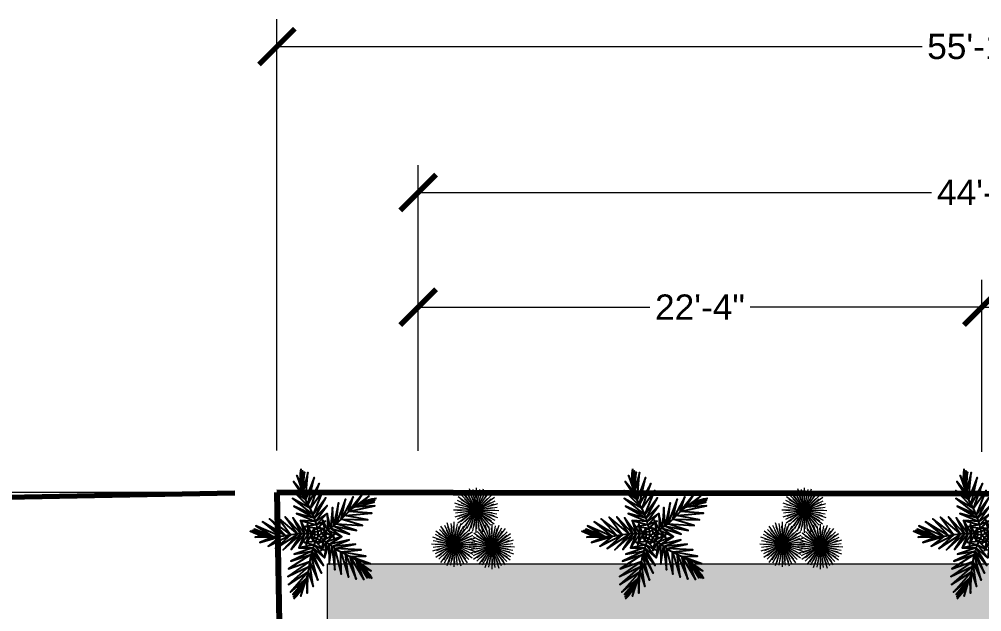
# Model space of a CAD drawing. Header units: millimetres. Extents: x 355 to 3640, y -248 to 1431.
# Drawn here: x 982.5 to 1439.9, y 1149.8 to 1431.5 of the extents above; entities that cross this region are included whole.
import ezdxf

# ---------------------------------------------------------------- set-up
doc = ezdxf.new("R2010")
doc.units = ezdxf.units.MM
doc.layers.get('0').update_dxf_attribs({"plot": 0})
for name, color, linetype, lineweight in [('DIMENSION', 251, 'Continuous', 18), ('FLOORING', 33, 'Continuous', 13), ('PERIMETER', 4, 'Continuous', 80), ('WALL', 2, 'Continuous', 70)]:
    doc.layers.add(name, color=color, linetype=linetype, lineweight=lineweight)
doc.layers.add('PLANTS', color=92, linetype='Continuous')
doc.styles.get("Standard").update_dxf_attribs({"font": 'arial.ttf'})
doc.dimstyles.new('ISO-25', dxfattribs={"dimtxt": 12, "dimasz": 17, "dimexe": 13, "dimexo": 20, "dimgap": 3.125, "dimtad": 0, "dimtoh": 1, "dimdec": 0, "dimdsep": 46, "dimlunit": 4, "dimtxsty": 'Standard', "dimblk": 'ARCHTICK', "dimcen": 2.5, "dimclrd": 256, "dimclre": 256, "dimclrt": 256, "dimadec": 0, "dimazin": 0, "dimtfac": 1, "dimtdec": 0, "dimtmove": 0, "dimatfit": 3, "dimldrblk": 'DOT', "dimfxl": 1, "dimlwd": -1, "dimlwe": -1, "dimarcsym": 0})

# ---------------------------------------------------------------- blocks, each defined once
blk = doc.blocks.new('_ArchTick')
at = {"color": 0, "linetype": 'ByBlock', "const_width": 0.15}
blk.add_lwpolyline([(-0.5, -0.5), (0.5, 0.5)], dxfattribs=at)
blk = doc.blocks.new('*D26')
at = {"layer": 'DIMENSION', "transparency": 16777216}
for p, q in [((1172.07, 1226.34), (1172.07, 1307.62)), ((1439.91, 1226.34), (1439.91, 1307.62)), ((1172.07, 1294.62), (1282.15, 1294.62)), ((1439.91, 1294.62), (1329.83, 1294.62))]:
    blk.add_line(p, q, dxfattribs=at)
at = {"layer": 'DIMENSION', "transparency": 16777216, "xscale": 17, "yscale": 17, "zscale": 17, "rotation": 180}
blk.add_blockref('_ArchTick', (1172.07, 1294.62), dxfattribs=at)
at = {"layer": 'DIMENSION', "transparency": 16777216, "xscale": 17, "yscale": 17, "zscale": 17}
blk.add_blockref('_ArchTick', (1439.91, 1294.62), dxfattribs=at)
at = {"layer": 'DIMENSION', "transparency": 16777216, "insert": (1305.99, 1294.62), "char_height": 12, "attachment_point": 5}
blk.add_mtext('22\'-4"', dxfattribs=at)
blk = doc.blocks.new('_Dot')
at = {"color": 0, "linetype": 'ByBlock', "lineweight": -2}
blk.add_line((-0.5, 0), (-1, 0), dxfattribs=at)
at = {"color": 0, "linetype": 'ByBlock', "const_width": 0.5}
blk.add_lwpolyline([(-0.25, 0, 1), (0.25, 0, 1)], format="xyb", close=True, dxfattribs=at)
blk = doc.blocks.new('*D27')
at = {"layer": 'DIMENSION', "transparency": 16777216}
for p, q in [((1439.98, 1225.82), (1439.98, 1307.62)), ((1707.89, 1225.31), (1707.89, 1307.62)), ((1439.98, 1294.62), (1550.1, 1294.62)), ((1707.89, 1294.62), (1597.78, 1294.62))]:
    blk.add_line(p, q, dxfattribs=at)
at = {"layer": 'DIMENSION', "transparency": 16777216, "xscale": 17, "yscale": 17, "zscale": 17, "rotation": 180}
blk.add_blockref('_ArchTick', (1439.98, 1294.62), dxfattribs=at)
at = {"layer": 'DIMENSION', "transparency": 16777216, "xscale": 17, "yscale": 17, "zscale": 17}
blk.add_blockref('_ArchTick', (1707.89, 1294.62), dxfattribs=at)
at = {"layer": 'DIMENSION', "transparency": 16777216, "insert": (1573.94, 1294.62), "char_height": 12, "attachment_point": 5}
blk.add_mtext('22\'-4"', dxfattribs=at)
blk = doc.blocks.new('*D28')
at = {"layer": 'DIMENSION', "transparency": 16777216}
for p, q in [((1172.07, 1226.34), (1172.07, 1362.11)), ((1707.89, 1225.31), (1707.89, 1362.11)), ((1172.07, 1349.11), (1416, 1349.11)), ((1707.89, 1349.11), (1463.96, 1349.11))]:
    blk.add_line(p, q, dxfattribs=at)
at = {"layer": 'DIMENSION', "transparency": 16777216, "xscale": 17, "yscale": 17, "zscale": 17, "rotation": 180}
blk.add_blockref('_ArchTick', (1172.07, 1349.11), dxfattribs=at)
at = {"layer": 'DIMENSION', "transparency": 16777216, "xscale": 17, "yscale": 17, "zscale": 17}
blk.add_blockref('_ArchTick', (1707.89, 1349.11), dxfattribs=at)
at = {"layer": 'DIMENSION', "transparency": 16777216, "insert": (1439.98, 1349.11), "char_height": 12, "attachment_point": 5}
blk.add_mtext('44\'-8"', dxfattribs=at)
blk = doc.blocks.new('*D33')
at = {"layer": 'DIMENSION', "transparency": 16777216}
for p, q in [((1084.94, 1206.47), (874.58, 1206.47)), ((887.58, 1206.47), (887.58, 631.02)), ((887.58, -0.1), (887.58, 575.35)), ((1106.66, -0.1), (874.58, -0.1))]:
    blk.add_line(p, q, dxfattribs=at)
at = {"layer": 'DIMENSION', "transparency": 16777216, "xscale": 17, "yscale": 17, "zscale": 17}
for p, rotation in [((887.58, 1206.47), 90), ((887.58, -0.1), 270)]:
    blk.add_blockref('_ArchTick', p, dxfattribs=dict(at, rotation=rotation))
at = {"layer": 'DIMENSION', "transparency": 16777216, "insert": (887.58, 603.18), "char_height": 12, "attachment_point": 5, "rotation": 90}
blk.add_mtext('100\'-7"', dxfattribs=at)
blk = doc.blocks.new('*D34')
at = {"layer": 'DIMENSION', "transparency": 16777216}
for p, q in [((1104.94, 1226.47), (1104.94, 1431.48)), ((1775.03, 1225.18), (1775.03, 1431.48)), ((1104.94, 1418.48), (1411.58, 1418.48)), ((1775.03, 1418.48), (1468.38, 1418.48))]:
    blk.add_line(p, q, dxfattribs=at)
at = {"layer": 'DIMENSION', "transparency": 16777216, "xscale": 17, "yscale": 17, "zscale": 17, "rotation": 180}
blk.add_blockref('_ArchTick', (1104.94, 1418.48), dxfattribs=at)
at = {"layer": 'DIMENSION', "transparency": 16777216, "xscale": 17, "yscale": 17, "zscale": 17}
blk.add_blockref('_ArchTick', (1775.03, 1418.48), dxfattribs=at)
at = {"layer": 'DIMENSION', "transparency": 16777216, "insert": (1439.98, 1418.48), "char_height": 12, "attachment_point": 5}
blk.add_mtext('55\'-10"', dxfattribs=at)
blk = doc.blocks.new('LANDSCAPE PAVEMENT')
at = {"layer": 'FLOORING'}
h = blk.add_hatch(dxfattribs=at)
h.set_pattern_fill('HONEY', color=256, scale=2)
edge = h.paths.add_edge_path()
edge.add_line((276.23, 98), (276.23, 571.74))
edge.add_line((276.23, 571.74), (279.21, 571.74))
edge.add_line((279.21, 571.74), (279.21, 650.46))
edge.add_line((279.21, 650.46), (276.23, 650.46))
edge.add_line((276.23, 650.46), (276.23, 914.91))
edge.add_line((276.23, 914.91), (-289.12, 914.91))
edge.add_line((-289.12, 914.91), (-289.12, 650.46))
edge.add_line((-289.12, 650.46), (-293.21, 650.46))
edge.add_line((-293.21, 650.46), (-293.21, 571.74))
edge.add_line((-293.21, 571.74), (-289.12, 571.74))
edge.add_line((-289.12, 571.74), (-289.12, 553.37))
edge.add_line((-289.12, 553.37), (-293.21, 553.37))
edge.add_line((-293.21, 553.37), (-293.21, 474.65))
edge.add_line((-293.21, 474.65), (-289.12, 474.65))
edge.add_line((-289.12, 474.65), (-289.12, 338.57))
edge.add_line((-289.12, 338.57), (-293.21, 338.57))
edge.add_line((-293.21, 338.57), (-293.21, 2))
edge.add_line((-293.21, 2), (-289.12, 2))
edge.add_line((-289.12, 2), (-289.12, -28.57))
edge.add_arc((-282.59, -29.93), 6.68, 168.2541, 270)
edge.add_line((-282.59, -36.61), (-22.8, -36.61))
edge.add_arc((-23.53, -27.51), 9.13, 274.5926, 360)
edge.add_line((-14.4, -27.51), (-14.4, 0))
edge.add_line((-14.4, 0), (14.4, 0))
edge.add_line((14.4, 0), (14.4, -27.51))
edge.add_arc((-23.53, -27.51), 37.93, -87.7474, 0, ccw=False)
edge.add_line((-22.04, -65.41), (-53.3, -65.41))
edge.add_line((-53.3, -65.41), (-84.57, -65.41))
edge.add_arc((-84.57, -111.97), 46.56, 90, 270)
edge.add_line((-84.57, -158.53), (52.23, -158.53))
edge.add_line((52.23, -158.53), (52.23, -187.33))
edge.add_line((52.23, -187.33), (-84.57, -187.33))
edge.add_arc((-84.57, -111.97), 75.36, 141.8406, 270, ccw=False)
edge.add_line((-143.83, -65.41), (-282.59, -65.41))
edge.add_arc((-282.59, -29.93), 35.48, 174.912, 270, ccw=False)
edge.add_line((-317.92, -26.78), (-317.92, 943.71))
edge.add_line((-317.92, 943.71), (305.03, 943.71))
edge.add_line((305.03, 943.71), (305.03, 98))
edge.add_line((305.03, 98), (276.23, 98))
blk.add_lwpolyline([(-317.92, -26.78), (-317.92, 943.71), (305.03, 943.71), (305.03, 98)], dxfattribs=at)
blk = doc.blocks.new('tree 5412326')
for points in [[(-0.75, 0.415), (-0.644, 0.447), (-0.742, 0.482), (-0.548, 0.566), (-0.736, 0.55), (-0.474, 0.7), (-0.734, 0.618), (-0.425, 0.846), (-0.734, 0.686), (-0.402, 0.997), (-0.738, 0.754), (-0.407, 1.15), (-0.753, 0.889), (-0.439, 1.3), (-0.772, 0.988), (-0.498, 1.442), (-0.789, 1.089), (-0.58, 1.571), (-0.796, 1.225), (-0.642, 1.603), (-0.788, 1.343), (-0.669, 1.638), (-0.774, 1.428), (-0.801, 1.584), (-0.796, 1.225), (-0.901, 1.493), (-0.789, 1.089), (-0.972, 1.331), (-0.753, 0.889), (-1.021, 1.185), (-0.738, 0.754), (-1.043, 1.034), (-0.734, 0.686), (-1.038, 0.881), (-0.734, 0.618), (-1.006, 0.731), (-0.736, 0.55), (-0.948, 0.589), (-0.742, 0.482), (-0.865, 0.46)], [(-0.821, 0.379), (-0.82, 0.489), (-0.883, 0.407), (-0.903, 0.618), (-0.946, 0.433), (-1.008, 0.73), (-1.009, 0.457), (-1.131, 0.821), (-1.074, 0.477), (-1.268, 0.889), (-1.14, 0.495), (-1.415, 0.932), (-1.273, 0.522), (-1.568, 0.948), (-1.374, 0.535), (-1.72, 0.936), (-1.475, 0.55), (-1.869, 0.897), (-1.606, 0.585), (-1.918, 0.849), (-1.716, 0.629), (-1.96, 0.834), (-1.792, 0.668), (-1.949, 0.691), (-1.606, 0.585), (-1.893, 0.568), (-1.475, 0.55), (-1.761, 0.451), (-1.273, 0.522), (-1.638, 0.359), (-1.14, 0.495), (-1.501, 0.291), (-1.074, 0.477), (-1.353, 0.248), (-1.009, 0.457), (-1.201, 0.233), (-0.946, 0.433), (-1.048, 0.244), (-0.883, 0.407), (-0.9, 0.283)], [(-0.694, 0.358), (-0.63, 0.268), (-0.627, 0.371), (-0.487, 0.212), (-0.561, 0.387), (-0.336, 0.184), (-0.495, 0.405), (-0.183, 0.182), (-0.431, 0.427), (-0.032, 0.207), (-0.367, 0.451), (0.112, 0.259), (-0.244, 0.507), (0.245, 0.336), (-0.155, 0.556), (0.361, 0.436), (-0.064, 0.604), (0.459, 0.554), (0.063, 0.653), (0.47, 0.622), (0.178, 0.682), (0.495, 0.659), (0.262, 0.694), (0.402, 0.768), (0.063, 0.653), (0.285, 0.835), (-0.064, 0.604), (0.109, 0.852), (-0.244, 0.507), (-0.044, 0.854), (-0.367, 0.451), (-0.195, 0.828), (-0.431, 0.427), (-0.34, 0.776), (-0.495, 0.405), (-0.472, 0.699), (-0.561, 0.387), (-0.589, 0.6), (-0.627, 0.371), (-0.686, 0.481)], [(-0.809, 0.3), (-0.914, 0.335), (-0.855, 0.25), (-1.062, 0.296), (-0.9, 0.198), (-1.2, 0.231), (-0.941, 0.145), (-1.325, 0.142), (-0.981, 0.09), (-1.433, 0.033), (-1.018, 0.033), (-1.519, -0.094), (-1.085, -0.086), (-1.581, -0.234), (-1.129, -0.177), (-1.617, -0.383), (-1.174, -0.269), (-1.626, -0.536), (-1.248, -0.383), (-1.595, -0.598), (-1.324, -0.474), (-1.594, -0.643), (-1.385, -0.534), (-1.455, -0.676), (-1.248, -0.383), (-1.32, -0.661), (-1.174, -0.269), (-1.168, -0.572), (-1.085, -0.086), (-1.043, -0.483), (-1.018, 0.033), (-0.936, -0.374), (-0.981, 0.09), (-0.85, -0.247), (-0.941, 0.145), (-0.788, -0.107), (-0.9, 0.198), (-0.751, 0.042), (-0.855, 0.25), (-0.742, 0.195)], [(-0.73, 0.287), (-0.796, 0.198), (-0.697, 0.227), (-0.805, 0.045), (-0.662, 0.169), (-0.786, -0.107), (-0.624, 0.113), (-0.74, -0.253), (-0.583, 0.058), (-0.669, -0.389), (-0.541, 0.005), (-0.575, -0.51), (-0.449, -0.095), (-0.461, -0.612), (-0.375, -0.164), (-0.33, -0.692), (-0.302, -0.236), (-0.187, -0.748), (-0.216, -0.342), (-0.119, -0.738), (-0.153, -0.442), (-0.076, -0.75), (-0.115, -0.518), (-0.002, -0.629), (-0.216, -0.342), (0.026, -0.496), (-0.302, -0.236), (-0.012, -0.324), (-0.449, -0.095), (-0.058, -0.177), (-0.541, 0.005), (-0.129, -0.042), (-0.583, 0.058), (-0.223, 0.079), (-0.624, 0.113), (-0.337, 0.182), (-0.662, 0.169), (-0.468, 0.262), (-0.697, 0.227), (-0.61, 0.318)]]:
    blk.add_lwpolyline(points, close=True)
for points in [[(-0.761, 0.348, 0.101039), (-0.772, 0.988, -0.173091), (-0.685, 1.684)], [(-0.761, 0.348, 0.101039), (-1.374, 0.535, -0.173091), (-2.008, 0.833)], [(-0.761, 0.348, 0.101039), (-0.155, 0.556, -0.173091), (0.533, 0.688)], [(-0.761, 0.348, 0.101039), (-1.129, -0.177, -0.173091), (-1.608, -0.689)], [(-0.761, 0.348, 0.101039), (-0.375, -0.164, -0.173091), (-0.037, -0.778)]]:
    blk.add_lwpolyline(points, format="xyb")
blk = doc.blocks.new('tree 97643')
blk.add_blockref('tree 5412326', (348.384, 244.595))
blk = doc.blocks.new('tree 4r32')
at = {"lineweight": 0}
for points in [[(0.484, 0.561), (0.209, 0.932)], [(0.503, 0.542), (0.292, 0.944)], [(0.499, 0.57), (0.352, 1.007)], [(0.441, 0.743), (0.395, 0.929)], [(0.517, 0.517), (0.435, 0.993)], [(0.509, 0.573), (0.463, 0.887)], [(0.516, 0.574), (0.512, 1.034)], [(0.515, 0.755), (0.528, 0.946)], [(0.517, 0.517), (0.58, 0.886)], [(0.519, 0.531), (0.586, 0.995)], [(0.529, 0.542), (0.73, 0.95)], [(0.534, 0.572), (0.672, 1.01)], [(0.551, 0.564), (0.817, 0.938)], [(0.588, 0.744), (0.661, 0.922)], [(0.517, 0.517), (0.024, 0.672)], [(0.468, 0.541), (0.083, 0.73)], [(0.472, 0.548), (0.096, 0.817)], [(0.477, 0.555), (0.171, 0.854)], [(0.323, 0.655), (0.176, 0.779)], [(0.491, 0.53), (0.185, 0.691)], [(0.491, 0.53), (0.22, 0.668)], [(0.497, 0.537), (0.255, 0.785)], [(0.375, 0.708), (0.274, 0.871)], [(0.478, 0.556), (0.281, 0.752)], [(0.492, 0.567), (0.351, 0.852)], [(0.517, 0.517), (0.365, 0.814)], [(0.512, 0.545), (0.464, 0.846)], [(0.517, 0.517), (0.752, 0.753)], [(0.517, 0.517), (0.944, 0.742)], [(0.517, 0.517), (0.814, 0.668)], [(0.519, 0.531), (0.569, 0.846)], [(0.53, 0.542), (0.691, 0.848)], [(0.53, 0.542), (0.668, 0.814)], [(0.541, 0.529), (0.852, 0.683)], [(0.543, 0.525), (1.007, 0.681)], [(0.557, 0.559), (0.854, 0.863)], [(0.558, 0.557), (0.785, 0.778)], [(0.564, 0.551), (0.932, 0.825)], [(0.655, 0.711), (0.779, 0.857)], [(0.708, 0.658), (0.871, 0.76)], [(0.489, 0.517), (0, 0.512)], [(0.503, 0.512), (0.027, 0.352)], [(0.464, 0.524), (0.039, 0.586)], [(0.465, 0.508), (0.041, 0.435)], [(0.279, 0.515), (0.087, 0.528)], [(0.504, 0.51), (0.089, 0.292)], [(0.475, 0.486), (0.102, 0.209)], [(0.29, 0.588), (0.112, 0.661)], [(0.502, 0.515), (0.146, 0.463)], [(0.464, 0.526), (0.148, 0.58)], [(0.517, 0.517), (0.18, 0.171)], [(0.47, 0.494), (0.181, 0.351)], [(0.517, 0.517), (0.187, 0.569)], [(0.465, 0.509), (0.187, 0.464)], [(0.501, 0.495), (0.217, 0.096)], [(0.492, 0.504), (0.22, 0.365)], [(0.497, 0.498), (0.249, 0.255)], [(0.517, 0.517), (0.281, 0.281)], [(0.517, 0.517), (0.303, 0.083)], [(0.492, 0.47), (0.343, 0.185)], [(0.501, 0.467), (0.362, 0.024)], [(0.517, 0.517), (0.366, 0.22)], [(0.513, 0.491), (0.448, 0.039)], [(0.512, 0.491), (0.454, 0.148)], [(0.517, 0.517), (0.465, 0.187)], [(0.517, 0.517), (0.846, 0.569)], [(0.517, 0.517), (0.668, 0.22)], [(0.517, 0.517), (0.846, 0.465)], [(0.517, 0.464), (0.522, 0)], [(0.521, 0.491), (0.569, 0.187)], [(0.521, 0.491), (0.599, 0.041)], [(0.521, 0.491), (0.571, 0.146)], [(0.523, 0.504), (0.683, 0.181)], [(0.525, 0.492), (0.681, 0.027)], [(0.538, 0.501), (0.938, 0.217)], [(0.54, 0.505), (0.95, 0.303)], [(0.54, 0.505), (0.814, 0.366)], [(0.542, 0.469), (0.742, 0.089)], [(0.543, 0.513), (0.995, 0.448)], [(0.543, 0.512), (0.886, 0.454)], [(0.544, 0.517), (1.034, 0.522)], [(0.55, 0.473), (0.825, 0.102)], [(0.555, 0.477), (0.778, 0.249)], [(0.556, 0.478), (0.753, 0.281)], [(0.557, 0.478), (0.863, 0.18)], [(0.567, 0.491), (0.848, 0.343)], [(0.571, 0.5), (1.01, 0.362)], [(0.574, 0.527), (0.993, 0.599)], [(0.574, 0.525), (0.887, 0.571)], [(0.743, 0.592), (0.929, 0.638)], [(0.744, 0.445), (0.922, 0.373)], [(0.755, 0.519), (0.946, 0.505)], [(0.291, 0.441), (0.105, 0.395)], [(0.325, 0.375), (0.162, 0.274)], [(0.378, 0.323), (0.255, 0.176)], [(0.445, 0.29), (0.373, 0.112)], [(0.519, 0.279), (0.505, 0.087)], [(0.592, 0.291), (0.638, 0.105)], [(0.658, 0.325), (0.76, 0.162)], [(0.711, 0.378), (0.857, 0.255)]]:
    blk.add_lwpolyline(points, dxfattribs=at)
blk = doc.blocks.new('*D87')
at = {"layer": 'WALL', "transparency": 16777216}
for p, q in [((1084.94, 1206.11), (821.31, 1201.36)), ((834.31, 1201.6), (844.67, 626.14)), ((856.03, -4.98), (845.67, 570.48)), ((1106.66, -0.46), (843.03, -5.21))]:
    blk.add_line(p, q, dxfattribs=at)
at = {"layer": 'WALL', "transparency": 16777216, "xscale": 17, "yscale": 17, "zscale": 17}
for p, rotation in [((834.31, 1201.6), 91.0312999442739), ((856.03, -4.98), 271.0312999442739)]:
    blk.add_blockref('_ArchTick', p, dxfattribs=dict(at, rotation=rotation))
at = {"layer": 'WALL', "transparency": 16777216, "insert": (845.17, 598.31), "char_height": 12, "attachment_point": 5, "rotation": 271.0313}
blk.add_mtext('100\'-7"', dxfattribs=at)

msp = doc.modelspace()

# ---------------------------------------------------------------- linework, layer by layer
at = {"layer": 'PERIMETER'}
msp.add_lwpolyline([(1104.94, 1206.47), (1126.66, -0.1), (1871.76, -0.1), (1775.03, 1205.18)], close=True, dxfattribs=at)

# ---------------------------------------------------------------- block references
at = {"layer": 'FLOORING'}
msp.add_blockref('LANDSCAPE PAVEMENT', (1446.98, 228.9), dxfattribs=at)
at = {"layer": 'PLANTS'}
for name, p, xscale, yscale, zscale, rotation in [('tree 97643', (7101.68, -7296.32), 24.40141456445883, 24.40141456445883, 24.40141456445883, 90), ('tree 97643', (7259.29, -7296.32), 24.40141456445883, 24.40141456445883, 24.40141456445883, 90), ('tree 97643', (7416.85, -7296.32), 24.40141456445883, 24.40141456445883, 24.40141456445883, 90), ('tree 4r32', (1188.93, 1187.32), -20.7260328264652, 20.72603282649496, 20.72603282648901, 270), ('tree 4r32', (1344.93, 1187.32), -20.7260328264652, 20.72603282649496, 20.72603282648901, 270), ('tree 4r32', (1178.41, 1171.06), -20.7260328264652, 20.72603282649496, 20.72603282648901, 270), ('tree 4r32', (1196.44, 1170.06), -20.7260328264652, 20.72603282649496, 20.72603282648901, 270), ('tree 4r32', (1334.41, 1171.06), -20.7260328264652, 20.72603282649496, 20.72603282648901, 270), ('tree 4r32', (1352.44, 1170.06), -20.7260328264652, 20.72603282649496, 20.72603282648901, 270)]:
    msp.add_blockref(name, p, dxfattribs=dict(at, xscale=xscale, yscale=yscale, zscale=zscale, rotation=rotation))

# ---------------------------------------------------------------- dimensions: what is measured, and where the dimension line sits
at = {"layer": 'DIMENSION'}
for base, p1, p2, picture, middle in [((1775.03, 1418.48), (1104.94, 1206.47), (1775.03, 1205.18), '*D34', (1439.98, 1418.48)), ((1707.89, 1349.11), (1172.07, 1206.34), (1707.89, 1205.31), '*D28', (1439.98, 1349.11)), ((1439.91, 1294.62), (1172.07, 1206.34), (1439.91, 1206.34), '*D26', (1305.99, 1294.62)), ((1707.89, 1294.62), (1439.98, 1205.82), (1707.89, 1205.31), '*D27', (1573.94, 1294.62))]:
    dim = msp.add_linear_dim(base=base, p1=p1, p2=p2, dimstyle='ISO-25', dxfattribs=at)
    dim.commit()
    dim.dimension.update_dxf_attribs({"geometry": picture, "text_midpoint": middle})
dim = msp.add_linear_dim(base=(887.58, -0.1), p1=(1104.94, 1206.47), p2=(1126.66, -0.1), angle=90, dimstyle='ISO-25', dxfattribs=at)
dim.commit()
dim.dimension.update_dxf_attribs({"geometry": '*D33', "text_midpoint": (887.58, 603.18)})
at = {"layer": 'WALL'}
dim = msp.add_aligned_dim(p1=(1104.94, 1206.47), p2=(1126.66, -0.1), distance=-270.67, dimstyle='ISO-25', dxfattribs=at)
dim.commit()
dim.dimension.update_dxf_attribs({"geometry": '*D87', "text_midpoint": (845.17, 598.31)})

doc.saveas('drawing.dxf')
